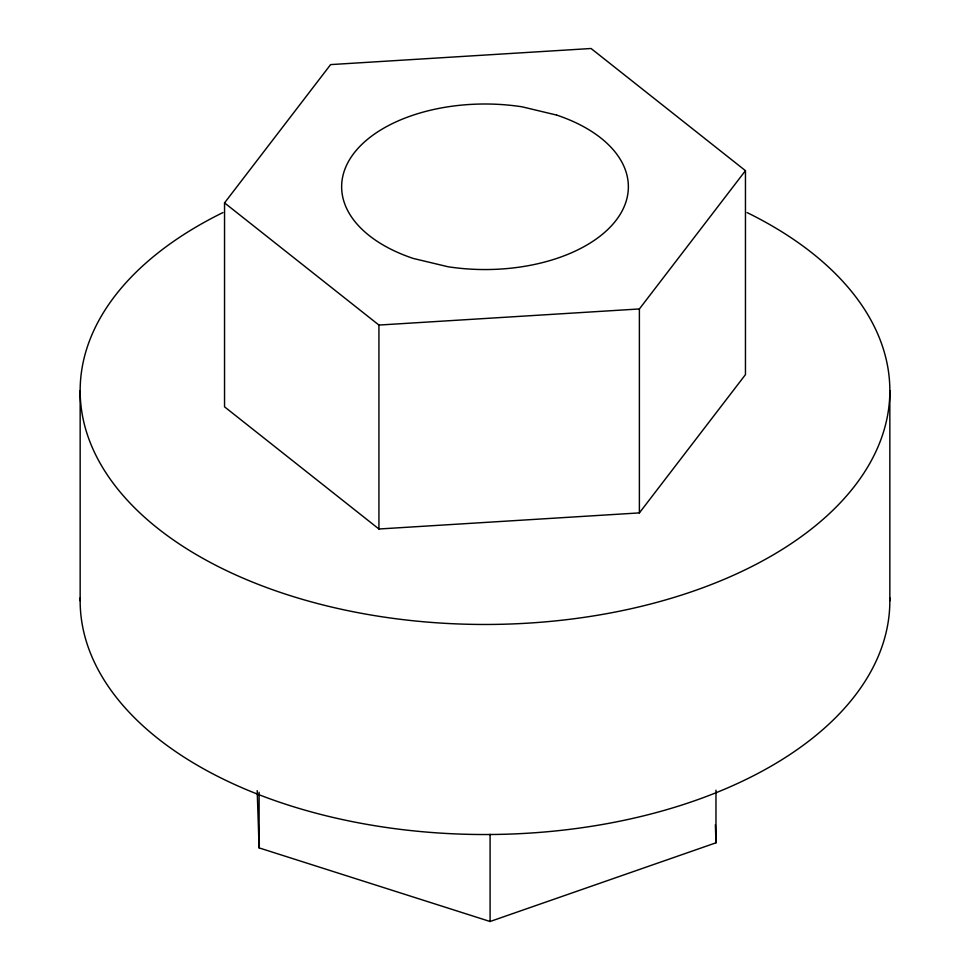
<?xml version="1.0" encoding="UTF-8"?>
<svg xmlns="http://www.w3.org/2000/svg" width="970" height="970" viewBox="0 0 970 970"><rect width="100%" height="100%" fill="white"/><g stroke="black" fill="none" stroke-linecap="round" stroke-linejoin="round"><path stroke-width="1.45" d="M224.543 202.888L330.612 64.602L591.069 48.5L745.457 170.671L745.457 374.626L639.388 512.9L378.93 529.002L224.543 406.83L224.543 202.888L378.93 325.059L639.388 308.957L745.457 170.671M257.195 790.611L259.111 847.901L490.092 921.5L715.969 842.809L715.969 790.174M715.375 824.718L715.969 842.809M889.842 390.728L889.842 600.782M639.388 308.957L639.388 512.9M490.092 834.273L490.092 921.5M378.93 325.059L378.93 529.002M259.111 792.26L259.111 847.901M80.158 390.728L80.158 600.782M889.817 597.835A404.842 233.734 0 0 1 485 834.527A404.842 233.734 0 0 1 80.183 597.835M747.07 212.575A404.842 233.734 0 0 1 778.922 551.469A404.842 233.734 0 0 1 191.078 551.469A404.842 233.734 0 0 1 222.93 212.575M556.683 115.09L522.102 106.821A143.366 82.777 0 0 0 352.546 155.103A143.366 82.777 0 0 0 413.317 258.456L447.897 266.726A143.366 82.777 0 0 0 617.453 218.456A143.366 82.777 0 0 0 556.683 115.09"/></g></svg>
